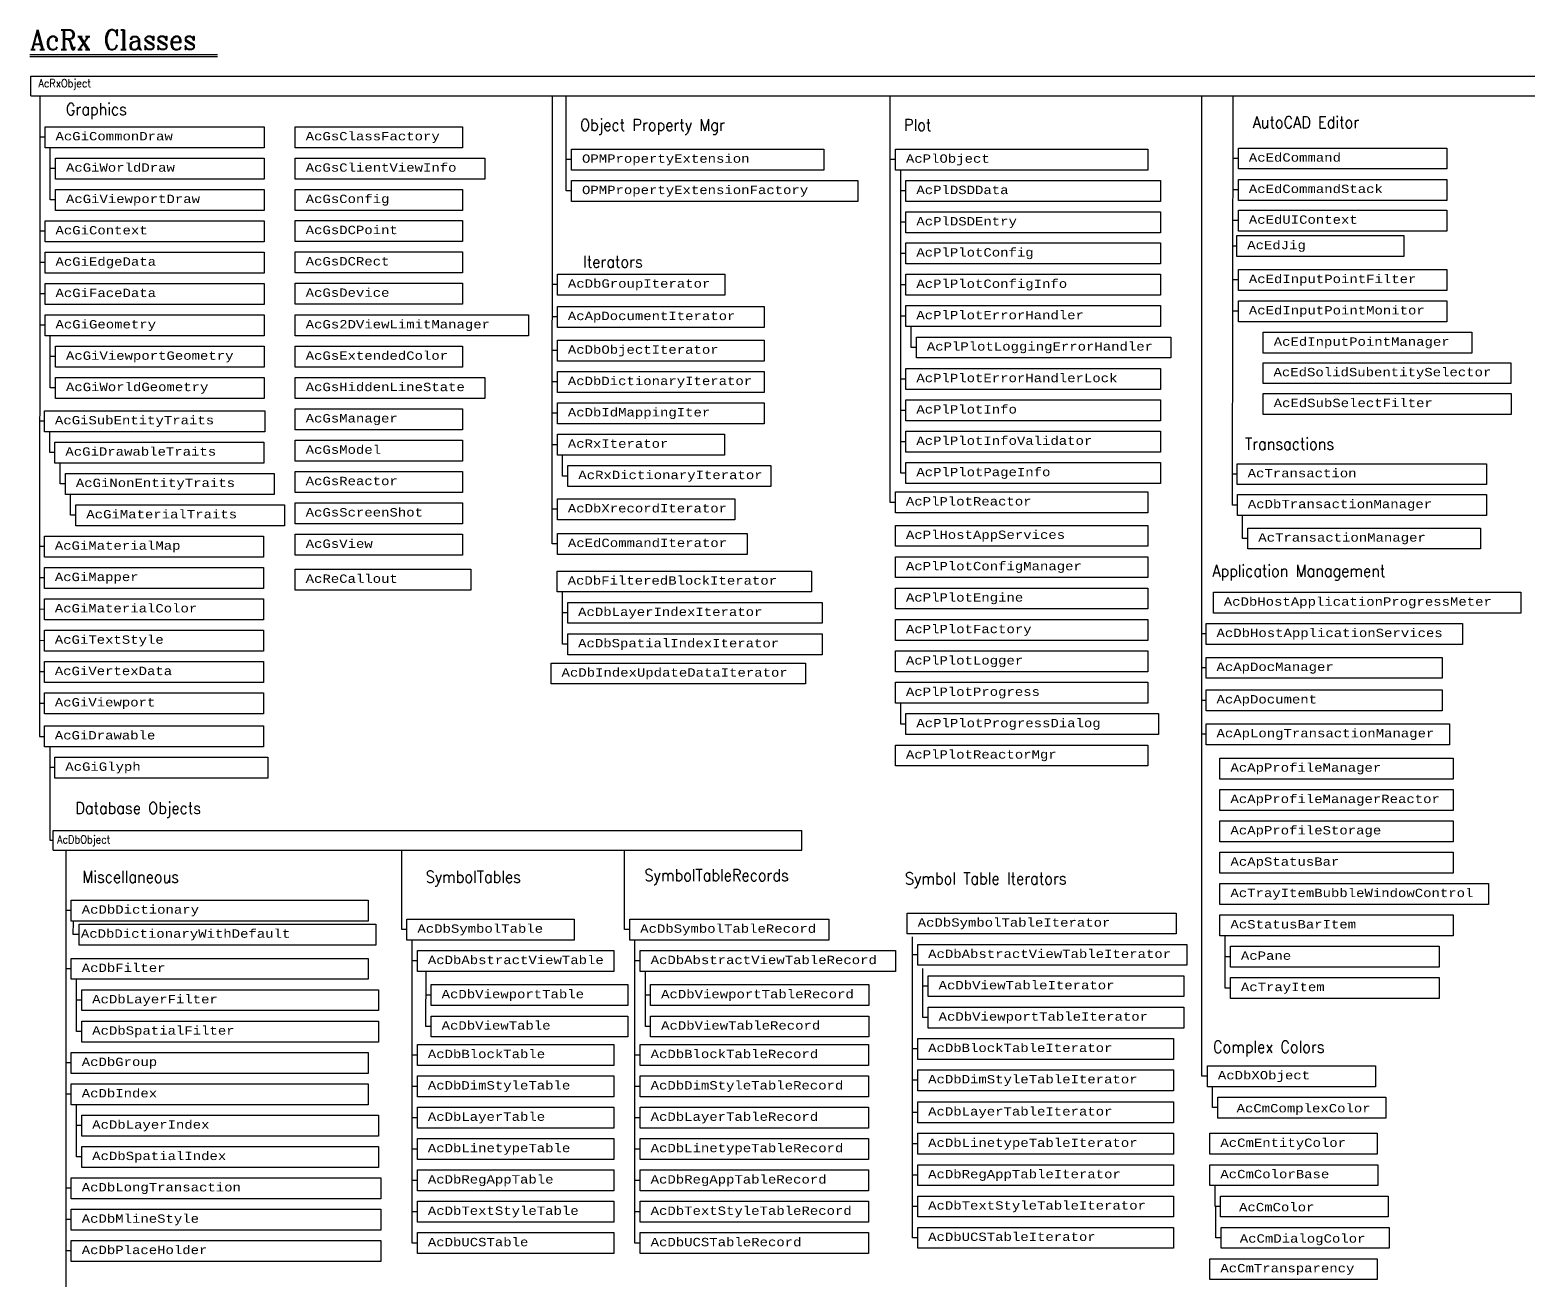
# Model space of a CAD drawing. Extents: x -49 to 153, y -248 to 71.
# Drawn here: x -48.6 to 23.1, y 11.4 to 71.3 of the extents above; entities that cross this region are included whole.
import ezdxf

# ---------------------------------------------------------------- set-up
doc = ezdxf.new("R2010")
doc.units = 0
doc.header["$MEASUREMENT"] = 0
doc.layers.get('0').update_dxf_attribs({"linetype": 'CONTINUOUS'})
doc.layers.add('JUNK', color=7, linetype='CONTINUOUS')
doc.styles.add('MINE', font='')
doc.styles.add('ROMANC', font='romanc.shx', dxfattribs={"width": 0.9})
doc.styles.add('ROMANS', font='romans', dxfattribs={"width": 0.9})
doc.styles.get("Standard").update_dxf_attribs({"font": 'TIMES.TTF'})
doc.styles.get('MINE').set_extended_font_data('Swis721 LtEx BT')

msp = doc.modelspace()

# ---------------------------------------------------------------- linework, layer by layer
for p, q in [((-48.618, 70.086), (-39.642, 70.086)), ((-48.618, 69.992), (-39.642, 69.992)), ((-48.577, 68.116), (-48.577, 69.058)), ((-48.577, 69.058), (64.284, 69.052)), ((-48.577, 68.116), (-48.295, 68.116)), ((-48.295, 68.116), (64.284, 68.111)), ((-48.146, 68.116), (-48.158, 37.46)), ((-23.627, 46.67), (-23.623, 68.095)), ((-22.954, 63.557), (-22.954, 68.115)), ((-9.381, 68.116), (-9.381, 68.116)), ((-9.381, 68.116), (-9.381, 68.116)), ((-7.455, 48.655), (-7.455, 68.115)), ((7.459, 21.195), (7.459, 68.114)), ((8.923, 48.527), (8.949, 68.113)), ((-47.896, 66.129), (-48.146, 66.129)), ((-47.646, 63.129), (-47.646, 65.629)), ((-47.396, 64.629), (-47.646, 64.629)), ((-22.704, 65.057), (-22.954, 65.057)), ((-7.205, 65.057), (-7.455, 65.057)), ((-6.956, 50.057), (-6.955, 64.562)), ((9.202, 65.11), (8.945, 65.11)), ((-47.396, 63.129), (-47.646, 63.129)), ((-22.704, 63.557), (-22.954, 63.557)), ((-6.705, 63.557), (-6.955, 63.557)), ((9.202, 63.608), (8.943, 63.608)), ((-6.705, 62.057), (-6.955, 62.057)), ((9.202, 62.137), (8.941, 62.137)), ((-47.896, 61.629), (-48.146, 61.629)), ((-6.705, 60.569), (-6.955, 60.569)), ((9.125, 60.92), (8.939, 60.923)), ((-47.896, 60.129), (-48.146, 60.129)), ((-23.378, 59.079), (-23.628, 59.079)), ((-6.705, 59.069), (-6.955, 59.069)), ((9.202, 59.298), (8.937, 59.298)), ((-47.896, 58.629), (-48.146, 58.629)), ((-23.381, 57.528), (-23.631, 57.528)), ((-6.705, 57.569), (-6.955, 57.569)), ((9.202, 57.798), (8.934, 57.798)), ((-47.896, 57.129), (-48.146, 57.129)), ((-47.646, 54.129), (-47.646, 56.629)), ((-23.381, 55.917), (-23.631, 55.917)), ((-47.396, 55.629), (-47.646, 55.629)), ((-6.705, 54.557), (-6.955, 54.557)), ((-47.396, 54.129), (-47.646, 54.129)), ((-23.381, 54.417), (-23.631, 54.417)), ((-6.705, 53.057), (-6.955, 53.057)), ((-47.922, 52.539), (-48.148, 52.535)), ((-23.381, 52.917), (-23.631, 52.917)), ((-47.672, 51.039), (-47.672, 52.039)), ((-47.422, 51.039), (-47.672, 51.039)), ((-23.381, 51.417), (-23.631, 51.417)), ((-23.131, 49.917), (-23.131, 50.917)), ((-6.705, 51.557), (-6.955, 51.557)), ((-47.172, 49.539), (-47.172, 50.539)), ((-46.922, 49.539), (-47.172, 49.539)), ((-22.881, 49.917), (-23.131, 49.917)), ((-6.705, 50.057), (-6.956, 50.057)), ((9.146, 50.004), (8.926, 50.004)), ((-46.672, 48.039), (-46.672, 49.039)), ((-46.422, 48.039), (-46.672, 48.039)), ((-23.381, 48.324), (-23.631, 48.324)), ((-7.205, 48.655), (-7.455, 48.655)), ((9.154, 48.527), (8.923, 48.527)), ((9.404, 46.927), (9.404, 48.027)), ((-23.378, 46.667), (-23.628, 46.667)), ((9.654, 46.927), (9.404, 46.927)), ((-47.928, 46.539), (-48.157, 46.537)), ((-47.928, 45.039), (-48.157, 45.04)), ((-23.14, 41.868), (-23.14, 44.373)), ((-47.928, 43.539), (-48.157, 43.537)), ((-22.89, 43.368), (-23.14, 43.368)), ((7.655, 42.359), (7.459, 42.359)), ((-47.928, 42.039), (-48.157, 42.037)), ((-22.89, 41.868), (-23.14, 41.868)), ((-47.928, 40.539), (-48.157, 40.54)), ((7.655, 40.736), (7.459, 40.736)), ((-47.928, 39.039), (-48.157, 39.038)), ((-6.955, 38.045), (-6.955, 39.045)), ((7.655, 39.182), (7.459, 39.182)), ((-6.705, 38.045), (-6.955, 38.045)), ((-48.157, 37.457), (-47.928, 37.457)), ((7.655, 37.56), (7.459, 37.56)), ((-47.651, 32.479), (-47.652, 36.961)), ((-47.428, 35.961), (-47.678, 35.961)), ((-47.505, 32.479), (-47.651, 32.479)), ((-47.505, 32.949), (-11.682, 32.949)), ((-47.505, 32.008), (-47.505, 32.949)), ((-11.682, 32.008), (-11.682, 32.949)), ((-47.505, 32.008), (-11.682, 32.008)), ((-46.89, 0.397), (-46.878, 31.976)), ((-31.045, 32.008), (-30.763, 32.008)), ((-30.829, 28.21), (-30.829, 32.008)), ((-20.169, 28.21), (-20.169, 32.008)), ((-46.64, 29.123), (-46.884, 29.123)), ((-46.547, 27.971), (-46.539, 28.585)), ((-46.262, 27.971), (-46.547, 27.971)), ((-30.579, 28.21), (-30.829, 28.21)), ((-19.919, 28.21), (-20.169, 28.21)), ((-30.329, 13.21), (-30.329, 27.71)), ((-19.682, 13.21), (-19.669, 27.71)), ((-6.392, 13.463), (-6.392, 27.863)), ((-30.079, 26.71), (-30.329, 26.71)), ((-19.419, 26.71), (-19.669, 26.71)), ((-6.142, 27.003), (-6.392, 27.003)), ((-46.64, 26.333), (-46.89, 26.333)), ((-46.39, 23.333), (-46.39, 25.833)), ((-29.669, 23.577), (-29.668, 26.214)), ((-19.169, 23.577), (-19.169, 26.21)), ((-5.892, 24.003), (-5.892, 26.352)), ((-5.642, 25.503), (-5.892, 25.503)), ((-46.14, 24.833), (-46.39, 24.833)), ((-29.419, 25.077), (-29.669, 25.077)), ((-18.919, 25.077), (-19.169, 25.077)), ((-5.642, 24.003), (-5.892, 24.003)), ((-46.14, 23.333), (-46.39, 23.333)), ((-29.419, 23.577), (-29.669, 23.577)), ((-18.919, 23.577), (-19.169, 23.577)), ((-6.142, 22.503), (-6.392, 22.503)), ((-46.64, 21.833), (-46.89, 21.833)), ((-30.079, 22.21), (-30.329, 22.21)), ((-19.419, 22.21), (-19.669, 22.21)), ((-6.142, 21.003), (-6.392, 21.003)), ((7.721, 21.195), (7.459, 21.195)), ((-46.64, 20.333), (-46.89, 20.333)), ((-30.079, 20.71), (-30.329, 20.71)), ((-19.419, 20.71), (-19.669, 20.71)), ((7.971, 19.695), (7.971, 20.695)), ((-46.39, 17.333), (-46.39, 19.833)), ((-6.142, 19.463), (-6.392, 19.463)), ((8.221, 19.695), (7.971, 19.695)), ((-46.14, 18.833), (-46.39, 18.833)), ((-30.079, 19.21), (-30.329, 19.21)), ((-19.419, 19.21), (-19.669, 19.21)), ((-6.142, 17.963), (-6.392, 17.963)), ((-46.14, 17.333), (-46.39, 17.333)), ((-30.079, 17.71), (-30.329, 17.71)), ((-19.419, 17.71), (-19.669, 17.71)), ((-46.64, 15.833), (-46.89, 15.833)), ((-30.079, 16.21), (-30.329, 16.21)), ((-19.419, 16.21), (-19.669, 16.21)), ((-6.142, 16.463), (-6.392, 16.463)), ((8.09, 14.963), (8.09, 15.963)), ((-30.079, 14.71), (-30.329, 14.71)), ((-19.419, 14.71), (-19.669, 14.71)), ((-6.142, 14.963), (-6.392, 14.963)), ((8.34, 14.963), (8.09, 14.963)), ((8.125, 13.463), (8.125, 14.963)), ((-46.64, 14.333), (-46.89, 14.333)), ((-30.079, 13.21), (-30.329, 13.21)), ((-19.419, 13.21), (-19.669, 13.21)), ((-6.142, 13.463), (-6.392, 13.463)), ((8.375, 13.463), (8.125, 13.463)), ((-46.64, 12.833), (-46.89, 12.833))]:
    msp.add_line(p, q)
at = {"color": 42}
for p, q in [((9.452, 63.108), (9.452, 63.108)), ((-6.455, 56.069), (-6.455, 57.069)), ((-6.205, 56.069), (-6.455, 56.069)), ((8.572, 25.416), (8.572, 27.916)), ((8.822, 26.916), (8.572, 26.916)), ((8.822, 25.416), (8.572, 25.416))]:
    msp.add_line(p, q, dxfattribs=at)
for points in [[(-47.896, 66.629), (-37.406, 66.629), (-37.406, 65.629), (-47.896, 65.629)], [(-47.396, 65.129), (-37.407, 65.129), (-37.407, 64.129), (-47.396, 64.129)], [(-47.396, 63.629), (-37.407, 63.629), (-37.407, 62.629), (-47.396, 62.629)], [(-47.896, 62.129), (-37.406, 62.129), (-37.406, 61.129), (-47.896, 61.129)], [(-47.896, 60.629), (-37.406, 60.629), (-37.406, 59.629), (-47.896, 59.629)], [(-23.378, 59.579), (-15.378, 59.579), (-15.378, 58.579), (-23.378, 58.579)], [(-47.896, 59.129), (-37.406, 59.129), (-37.406, 58.129), (-47.896, 58.129)], [(-47.896, 57.629), (-37.406, 57.629), (-37.406, 56.629), (-47.896, 56.629)], [(-47.396, 56.129), (-37.413, 56.129), (-37.413, 55.129), (-47.396, 55.129)], [(-23.381, 56.417), (-13.491, 56.417), (-13.491, 55.417), (-23.381, 55.417)], [(-47.396, 54.629), (-37.413, 54.629), (-37.413, 53.629), (-47.396, 53.629)], [(-23.381, 54.917), (-13.491, 54.917), (-13.491, 53.917), (-23.381, 53.917)], [(-23.381, 53.417), (-13.491, 53.417), (-13.491, 52.417), (-23.381, 52.417)], [(-47.922, 53.039), (-37.385, 53.039), (-37.385, 52.039), (-47.922, 52.039)], [(-23.381, 51.917), (-15.381, 51.917), (-15.381, 50.917), (-23.381, 50.917)], [(-47.422, 51.539), (-37.433, 51.539), (-37.433, 50.539), (-47.422, 50.539)], [(-22.881, 50.417), (-13.174, 50.417), (-13.174, 49.417), (-22.881, 49.417)], [(9.146, 50.504), (21.068, 50.504), (21.068, 49.504), (9.146, 49.504)], [(-46.922, 50.039), (-36.933, 50.039), (-36.933, 49.039), (-46.922, 49.039)], [(-23.381, 48.824), (-14.893, 48.824), (-14.893, 47.824), (-23.381, 47.824)], [(9.154, 49.027), (21.075, 49.027), (21.075, 48.027), (9.154, 48.027)], [(-46.422, 48.539), (-36.433, 48.539), (-36.433, 47.539), (-46.422, 47.539)], [(9.654, 47.427), (20.783, 47.427), (20.783, 46.427), (9.654, 46.427)], [(-47.928, 47.039), (-37.439, 47.039), (-37.439, 46.039), (-47.928, 46.039)], [(-47.928, 45.539), (-37.439, 45.539), (-37.439, 44.539), (-47.928, 44.539)], [(-23.39, 45.368), (-11.216, 45.368), (-11.216, 44.368), (-23.39, 44.368)], [(-47.928, 44.039), (-37.439, 44.039), (-37.439, 43.039), (-47.928, 43.039)], [(-22.89, 43.868), (-10.716, 43.868), (-10.716, 42.868), (-22.89, 42.868)], [(8.004, 44.359), (22.709, 44.359), (22.709, 43.359), (8.004, 43.359)], [(-47.928, 42.539), (-37.439, 42.539), (-37.439, 41.539), (-47.928, 41.539)], [(-22.89, 42.368), (-10.716, 42.368), (-10.716, 41.368), (-22.89, 41.368)], [(7.655, 42.859), (19.919, 42.859), (19.919, 41.859), (7.655, 41.859)], [(-47.928, 41.039), (-37.439, 41.039), (-37.439, 40.039), (-47.928, 40.039)], [(-23.683, 40.966), (-11.508, 40.966), (-11.508, 39.966), (-23.683, 39.966)], [(-47.928, 39.539), (-37.439, 39.539), (-37.439, 38.539), (-47.928, 38.539)], [(-47.928, 37.961), (-37.439, 37.961), (-37.439, 36.961), (-47.928, 36.961)], [(-47.428, 36.461), (-37.239, 36.461), (-37.239, 35.461), (-47.428, 35.461)], [(-46.64, 29.623), (-32.442, 29.623), (-32.442, 28.623), (-46.64, 28.623)], [(-30.579, 28.71), (-22.579, 28.71), (-22.579, 27.71), (-30.579, 27.71)], [(-19.919, 28.71), (-10.395, 28.71), (-10.395, 27.71), (-19.919, 27.71)], [(-6.642, 29.003), (6.229, 29.003), (6.229, 28.003), (-6.642, 28.003)], [(-46.262, 28.471), (-32.063, 28.471), (-32.063, 27.471), (-46.262, 27.471)], [(-6.142, 27.503), (6.729, 27.503), (6.729, 26.503), (-6.142, 26.503)], [(-46.64, 26.833), (-32.442, 26.833), (-32.442, 25.833), (-46.64, 25.833)], [(-30.079, 27.21), (-20.676, 27.21), (-20.676, 26.21), (-30.079, 26.21)], [(-19.419, 27.21), (-7.211, 27.21), (-7.211, 26.21), (-19.419, 26.21)], [(-5.642, 26.003), (6.596, 26.003), (6.596, 25.003), (-5.642, 25.003)], [(-46.14, 25.333), (-31.942, 25.333), (-31.942, 24.333), (-46.14, 24.333)], [(-29.419, 25.577), (-20.017, 25.577), (-20.017, 24.577), (-29.419, 24.577)], [(-18.919, 25.577), (-8.481, 25.577), (-8.481, 24.577), (-18.919, 24.577)], [(-5.642, 24.503), (6.596, 24.503), (6.596, 23.503), (-5.642, 23.503)], [(-46.14, 23.833), (-31.942, 23.833), (-31.942, 22.833), (-46.14, 22.833)], [(-29.419, 24.077), (-20.017, 24.077), (-20.017, 23.077), (-29.419, 23.077)], [(-18.919, 24.077), (-8.481, 24.077), (-8.481, 23.077), (-18.919, 23.077)], [(-6.142, 23.003), (6.096, 23.003), (6.096, 22.003), (-6.142, 22.003)], [(-46.64, 22.333), (-32.442, 22.333), (-32.442, 21.333), (-46.64, 21.333)], [(-30.079, 22.71), (-20.676, 22.71), (-20.676, 21.71), (-30.079, 21.71)], [(-19.419, 22.71), (-8.493, 22.71), (-8.493, 21.71), (-19.419, 21.71)], [(7.721, 21.695), (15.756, 21.695), (15.756, 20.695), (7.721, 20.695)], [(-46.64, 20.833), (-32.442, 20.833), (-32.442, 19.833), (-46.64, 19.833)], [(-30.079, 21.21), (-20.676, 21.21), (-20.676, 20.21), (-30.079, 20.21)], [(-19.419, 21.21), (-8.493, 21.21), (-8.493, 20.21), (-19.419, 20.21)], [(-6.142, 21.503), (6.096, 21.503), (6.096, 20.503), (-6.142, 20.503)], [(8.221, 20.195), (16.256, 20.195), (16.256, 19.195), (8.221, 19.195)], [(-30.079, 19.71), (-20.676, 19.71), (-20.676, 18.71), (-30.079, 18.71)], [(-19.419, 19.71), (-8.493, 19.71), (-8.493, 18.71), (-19.419, 18.71)], [(-6.142, 19.963), (6.096, 19.963), (6.096, 18.963), (-6.142, 18.963)], [(-46.14, 19.333), (-31.942, 19.333), (-31.942, 18.333), (-46.14, 18.333)], [(-30.079, 18.21), (-20.676, 18.21), (-20.676, 17.21), (-30.079, 17.21)], [(-19.419, 18.21), (-8.493, 18.21), (-8.493, 17.21), (-19.419, 17.21)], [(-6.142, 18.463), (6.096, 18.463), (6.096, 17.463), (-6.142, 17.463)], [(7.84, 18.463), (15.84, 18.463), (15.84, 17.463), (7.84, 17.463)], [(-46.14, 17.833), (-31.942, 17.833), (-31.942, 16.833), (-46.14, 16.833)], [(-30.079, 16.71), (-20.676, 16.71), (-20.676, 15.71), (-30.079, 15.71)], [(-19.419, 16.71), (-8.493, 16.71), (-8.493, 15.71), (-19.419, 15.71)], [(-6.142, 16.963), (6.096, 16.963), (6.096, 15.963), (-6.142, 15.963)], [(7.84, 16.963), (15.875, 16.963), (15.875, 15.963), (7.84, 15.963)], [(-46.64, 16.333), (-31.832, 16.333), (-31.832, 15.333), (-46.64, 15.333)], [(-30.079, 15.21), (-20.676, 15.21), (-20.676, 14.21), (-30.079, 14.21)], [(-19.419, 15.21), (-8.493, 15.21), (-8.493, 14.21), (-19.419, 14.21)], [(-6.142, 15.463), (6.096, 15.463), (6.096, 14.463), (-6.142, 14.463)], [(-46.64, 14.833), (-31.832, 14.833), (-31.832, 13.833), (-46.64, 13.833)], [(-30.079, 13.71), (-20.676, 13.71), (-20.676, 12.71), (-30.079, 12.71)], [(-19.419, 13.71), (-8.493, 13.71), (-8.493, 12.71), (-19.419, 12.71)], [(-6.142, 13.963), (6.096, 13.963), (6.096, 12.963), (-6.142, 12.963)], [(-46.64, 13.333), (-31.832, 13.333), (-31.832, 12.333), (-46.64, 12.333)], [(7.84, 12.463), (15.84, 12.463), (15.84, 11.463), (7.84, 11.463)]]:
    msp.add_lwpolyline(points, close=True)
for points in [[(-35.925, 66.629), (-27.925, 66.629), (-27.925, 65.629), (-35.925, 65.629)], [(-22.704, 65.557), (-10.626, 65.557), (-10.626, 64.557), (-22.704, 64.557)], [(-7.205, 65.557), (4.872, 65.557), (4.872, 64.557), (-7.205, 64.557)], [(9.202, 65.61), (19.173, 65.61), (19.173, 64.61), (9.202, 64.61)], [(-35.925, 65.129), (-26.85, 65.129), (-26.85, 64.129), (-35.925, 64.129)], [(-22.704, 64.057), (-9.005, 64.054), (-9.005, 63.06), (-22.704, 63.057)], [(-6.705, 64.057), (5.469, 64.057), (5.469, 63.057), (-6.705, 63.057)], [(9.202, 64.108), (19.173, 64.108), (19.173, 63.108), (9.202, 63.108)], [(-35.925, 63.629), (-27.925, 63.629), (-27.925, 62.629), (-35.925, 62.629)], [(-6.705, 62.557), (5.469, 62.557), (5.469, 61.557), (-6.705, 61.557)], [(9.202, 62.637), (19.173, 62.637), (19.173, 61.637), (9.202, 61.637)], [(-35.925, 62.142), (-27.925, 62.142), (-27.925, 61.142), (-35.925, 61.142)], [(-6.705, 61.069), (5.469, 61.069), (5.469, 60.069), (-6.705, 60.069)], [(9.125, 61.42), (17.125, 61.42), (17.125, 60.42), (9.125, 60.42)], [(-35.925, 60.642), (-27.925, 60.642), (-27.925, 59.642), (-35.925, 59.642)], [(-6.705, 59.569), (5.469, 59.569), (5.469, 58.569), (-6.705, 58.569)], [(9.202, 59.798), (19.173, 59.798), (19.173, 58.798), (9.202, 58.798)], [(-35.925, 59.142), (-27.925, 59.142), (-27.925, 58.142), (-35.925, 58.142)], [(-6.705, 58.069), (5.469, 58.069), (5.469, 57.069), (-6.705, 57.069)], [(9.202, 58.298), (19.173, 58.298), (19.173, 57.298), (9.202, 57.298)], [(-35.925, 57.629), (-24.762, 57.629), (-24.762, 56.629), (-35.925, 56.629)], [(-23.381, 58.028), (-13.491, 58.028), (-13.491, 57.028), (-23.381, 57.028)], [(10.393, 56.798), (20.364, 56.798), (20.364, 55.798), (10.393, 55.798)], [(-35.925, 56.129), (-27.925, 56.129), (-27.925, 55.129), (-35.925, 55.129)], [(-6.205, 56.569), (5.969, 56.569), (5.969, 55.569), (-6.205, 55.569)], [(10.383, 55.34), (22.242, 55.34), (22.242, 54.34), (10.383, 54.34)], [(-35.925, 54.629), (-26.85, 54.629), (-26.85, 53.629), (-35.925, 53.629)], [(-6.705, 55.057), (5.469, 55.057), (5.469, 54.057), (-6.705, 54.057)], [(10.391, 53.863), (22.249, 53.863), (22.249, 52.863), (10.391, 52.863)], [(-35.925, 53.129), (-27.925, 53.129), (-27.925, 52.129), (-35.925, 52.129)], [(-6.705, 53.557), (5.469, 53.557), (5.469, 52.557), (-6.705, 52.557)], [(-35.925, 51.629), (-27.925, 51.629), (-27.925, 50.629), (-35.925, 50.629)], [(-6.705, 52.057), (5.469, 52.057), (5.469, 51.057), (-6.705, 51.057)], [(-6.705, 50.557), (5.469, 50.557), (5.469, 49.557), (-6.705, 49.557)], [(-35.925, 50.129), (-27.925, 50.129), (-27.925, 49.129), (-35.925, 49.129)], [(-7.205, 49.155), (4.872, 49.153), (4.872, 48.158), (-7.205, 48.155)], [(-35.925, 48.629), (-27.925, 48.629), (-27.925, 47.629), (-35.925, 47.629)], [(-7.205, 47.557), (4.872, 47.557), (4.872, 46.557), (-7.205, 46.557)], [(-35.925, 47.129), (-27.925, 47.129), (-27.925, 46.129), (-35.925, 46.129)], [(-23.378, 47.167), (-14.303, 47.167), (-14.303, 46.167), (-23.378, 46.167)], [(-7.205, 46.057), (4.872, 46.057), (4.872, 45.057), (-7.205, 45.057)], [(-35.925, 45.455), (-27.527, 45.455), (-27.527, 44.455), (-35.925, 44.455)], [(-7.205, 44.557), (4.872, 44.557), (4.872, 43.557), (-7.205, 43.557)], [(-7.205, 43.045), (4.872, 43.045), (4.872, 42.045), (-7.205, 42.045)], [(-7.205, 41.545), (4.872, 41.545), (4.872, 40.545), (-7.205, 40.545)], [(7.655, 41.236), (18.957, 41.236), (18.957, 40.236), (7.655, 40.236)], [(-7.205, 40.045), (4.872, 40.045), (4.872, 39.045), (-7.205, 39.045)], [(7.655, 39.682), (18.957, 39.682), (18.957, 38.682), (7.655, 38.682)], [(-6.705, 38.545), (5.372, 38.545), (5.372, 37.545), (-6.705, 37.545)], [(7.655, 38.06), (19.302, 38.059), (19.309, 37.059), (7.655, 37.06)], [(-7.205, 37.045), (4.872, 37.045), (4.872, 36.045), (-7.205, 36.045)], [(8.322, 36.416), (19.485, 36.416), (19.485, 35.416), (8.322, 35.416)], [(8.322, 34.916), (19.485, 34.916), (19.485, 33.916), (8.322, 33.916)], [(8.322, 33.416), (19.485, 33.416), (19.485, 32.416), (8.322, 32.416)], [(8.322, 31.916), (19.485, 31.916), (19.485, 30.916), (8.322, 30.916)], [(8.322, 30.416), (21.177, 30.416), (21.177, 29.416), (8.322, 29.416)], [(8.322, 28.916), (19.485, 28.916), (19.485, 27.916), (8.322, 27.916)], [(8.822, 27.416), (18.811, 27.416), (18.811, 26.416), (8.822, 26.416)], [(8.822, 25.916), (18.811, 25.916), (18.811, 24.916), (8.822, 24.916)], [(8.375, 13.963), (16.41, 13.963), (16.41, 12.963), (8.375, 12.963)]]:
    msp.add_lwpolyline(points, close=True, dxfattribs=at)
at = {"color": 7}
msp.add_lwpolyline([(8.34, 15.463), (16.375, 15.463), (16.375, 14.463), (8.34, 14.463)], close=True, dxfattribs=at)

# ---------------------------------------------------------------- texts
at = {"width": 0.9}
for s, height, style, p in [('AcRxObject', 0.3765, 'ROMANS', (-48.21, 68.526)), ('Database Objects', 0.56469, 'ROMANC', (-46.447, 33.747)), ('AcDbObject', 0.3765, 'ROMANS', (-47.316, 32.337))]:
    msp.add_text(s, height=height, dxfattribs=dict(at, style=style)).set_placement(p)
at = {"color": 1, "style": 'ROMANC', "width": 0.9}
for s, height, p in [('Graphics', 0.5647, (-46.901, 67.187)), ('Object Property Mgr', 0.56469, (-22.296, 66.435)), ('Plot', 0.5647, (-6.798, 66.435)), ('AutoCAD Editor', 0.56469, (9.883, 66.563)), ('Iterators', 0.5647, (-22.149, 59.891)), ('Transactions', 0.56469, (9.514, 51.174)), ('Application Management', 0.56469, (7.956, 45.098)), ('Miscellaneous', 0.56469, (-46.107, 30.455)), ('SymbolTables', 0.56469, (-29.68, 30.455)), ('SymbolTableRecords', 0.56469, (-19.214, 30.532)), ('Symbol Table Iterators', 0.56469, (-6.752, 30.377)), ('Complex Colors', 0.56469, (7.987, 22.321))]:
    msp.add_text(s, height=height, dxfattribs=at).set_placement(p)
at = {"char_height": 0.4, "attachment_point": 1, "style": 'MINE'}
for s, insert in [('\\fCourier New|b0|i0|c0|p49;AcGiCommonDraw', (-47.396, 66.379)), ('\\fCourier New|b0|i0|c0|p49;AcGiWorldDraw', (-46.896, 64.879))]:
    msp.add_mtext(s, dxfattribs=dict(at, insert=insert))
at = {"color": 42, "char_height": 0.4, "attachment_point": 1}
for s, insert in [('\\fCourier New|b0|i0|c0|p49;AcGsClassFactory', (-35.425, 66.379)), ('{\\fCourier New|b0|i0|c0|p49;OPMPropertyExtension}', (-22.204, 65.307)), ('{\\fCourier New|b0|i0|c0|p49;AcPlObject}', (-6.705, 65.307)), ('{\\fCourier New|b0|i0|c0|p49;AcEdCommand}', (9.702, 65.36)), ('\\fCourier New|b0|i0|c0|p49;AcGsClientViewInfo', (-35.425, 64.879)), ('{\\fCourier New|b0|i0|c0|p49;OPMPropertyExtensionFactory}', (-22.204, 63.807)), ('{\\fCourier New|b0|i0|c0|p49;AcPlDSDData}', (-6.205, 63.807)), ('\\fCourier New|b0|i0|c0|p49;AcEdCommandStack', (9.702, 63.858)), ('\\fCourier New|b0|i0|c0|p49;AcGsConfig', (-35.425, 63.379)), ('{\\fCourier New|b0|i0|c0|p49;AcEdUIContext}', (9.702, 62.387)), ('\\fCourier New|b0|i0|c0|p49;AcGsDCPoint', (-35.425, 61.892)), ('{\\fCourier New|b0|i0|c0|p49;AcPlDSDEntry}', (-6.205, 62.307)), ('\\fCourier New|b0|i0|c0|p49;AcEdJig', (9.625, 61.17)), ('\\fCourier New|b0|i0|c0|p49;AcGsDCRect', (-35.425, 60.392)), ('{\\fCourier New|b0|i0|c0|p49;AcPlPlotConfig}', (-6.205, 60.819)), ('\\fCourier New|b0|i0|c0|p49;AcEdInputPointFilter', (9.702, 59.548)), ('\\fCourier New|b0|i0|c0|p49;AcGsDevice', (-35.425, 58.892)), ('{\\fCourier New|b0|i0|c0|p49;AcPlPlotConfigInfo}', (-6.205, 59.319)), ('\\fCourier New|b0|i0|c0|p49;AcEdInputPointMonitor', (9.702, 58.048)), ('\\fCourier New|b0|i0|c0|p49;AcGs2DViewLimitManager', (-35.425, 57.379)), ('\\fCourier New|b0|i0|c0|p49;AcApDocumentIterator', (-22.881, 57.778)), ('{\\fCourier New|b0|i0|c0|p49;AcPlPlotErrorHandler}', (-6.205, 57.819)), ('{\\fCourier New|b0|i0|c0|p49;AcGsExtendedColor}', (-35.425, 55.879)), ('{\\fCourier New|b0|i0|c0|p49;AcPlPlotLoggingErrorHandler}', (-5.705, 56.319)), ('\\fCourier New|b0|i0|c0|p49;AcEdInputPointManager ', (10.893, 56.548)), ('{\\fCourier New|b0|i0|c0|p49;AcPlPlotErrorHandlerLock}', (-6.205, 54.807)), ('\\fCourier New|b0|i0|c0|p49;AcEdSolidSubentitySelector', (10.883, 55.09)), ('{\\fCourier New|b0|i0|c0|p49;AcGsHiddenLineState}', (-35.425, 54.379)), ('{\\fCourier New|b0|i0|c0|p49;AcPlPlotInfo}', (-6.205, 53.307)), ('{\\fCourier New|b0|i0|c0|p49;AcEdSubSelectFilter}', (10.891, 53.613)), ('\\fCourier New|b0|i0|c0|p49;AcGsManager', (-35.425, 52.879)), ('{\\fCourier New|b0|i0|c0|p49;AcPlPlotInfoValidator}', (-6.205, 51.807)), ('\\fCourier New|b0|i0|c0|p49;AcGsModel', (-35.425, 51.379)), ('{\\fCourier New|b0|i0|c0|p49;AcPlPlotPageInfo}', (-6.205, 50.307)), ('\\fCourier New|b0|i0|c0|p49;AcGsReactor', (-35.425, 49.879)), ('{\\fCourier New|b0|i0|c0|p49;AcPlPlotReactor}', (-6.705, 48.905)), ('{\\fCourier New|b0|i0|c0|p49;AcGsScreenShot}', (-35.425, 48.379)), ('{\\fCourier New|b0|i0|c0|p49;AcPlHostAppServices}', (-6.705, 47.307)), ('\\fCourier New|b0|i0|c0|p49;AcGsView', (-35.425, 46.879)), ('\\fCourier New|b0|i0|c0|p49;AcEdCommandIterator', (-22.878, 46.917)), ('\\fCourier New|b0|i0|c0|p49;AcReCallout', (-35.425, 45.205)), ('{\\fCourier New|b0|i0|c0|p49;AcPlPlotConfigManager}', (-6.705, 45.807)), ('{\\fCourier New|b0|i0|c0|p49;AcPlPlotEngine}', (-6.705, 44.307)), ('{\\fCourier New|b0|i0|c0|p49;AcPlPlotFactory}', (-6.705, 42.795)), ('{\\fCourier New|b0|i0|c0|p49;AcPlPlotLogger}', (-6.705, 41.295)), ('\\fCourier New|b0|i0|c0|p49;AcApDocManager', (8.155, 40.986)), ('{\\fCourier New|b0|i0|c0|p49;AcPlPlotProgress}', (-6.705, 39.795)), ('\\fCourier New|b0|i0|c0|p49;AcApDocument', (8.155, 39.432)), ('{\\fCourier New|b0|i0|c0|p49;AcPlPlotProgressDialog}', (-6.205, 38.295)), ('\\fCourier New|b0|i0|c0|p49;AcApLongTransactionManager', (8.155, 37.81)), ('{\\fCourier New|b0|i0|c0|p49;AcPlPlotReactorMgr}', (-6.705, 36.795)), ('\\fCourier New|b0|i0|c0|p49;AcApProfileManager', (8.822, 36.166)), ('\\fCourier New|b0|i0|c0|p49;AcApProfileManagerReactor', (8.822, 34.666)), ('{\\fCourier New|b0|i0|c0|p49;AcApProfileStorage}', (8.822, 33.166)), ('{\\fCourier New|b0|i0|c0|p49;AcApStatusBar}', (8.822, 31.666)), ('{\\fCourier New|b0|i0|c0|p49;AcTrayItemBubbleWindowControl}', (8.822, 30.166)), ('{\\fCourier New|b0|i0|c0|p49;AcStatusBarItem}', (8.822, 28.666)), ('{\\fCourier New|b0|i0|c0|p49;AcPane}', (9.322, 27.166)), ('{\\fCourier New|b0|i0|c0|p49;AcTrayItem}', (9.322, 25.666)), ('{\\fCourier New|b0|i0|c0|p49;AcCmDialogColor}', (9.27, 13.633))]:
    msp.add_mtext(s, dxfattribs=dict(at, insert=insert))
at = {"char_height": 0.4, "attachment_point": 1}
for s, insert in [('{\\fCourier New|b0|i0|c0|p49;AcGiViewportDraw}', (-46.896, 63.379)), ('\\fCourier New|b0|i0|c0|p49;AcGiContext', (-47.396, 61.879)), ('\\fCourier New|b0|i0|c0|p49;AcGiEdgeData', (-47.396, 60.379)), ('\\fCourier New|b0|i0|c0|p49;AcGiFaceData', (-47.396, 58.879)), ('\\fCourier New|b0|i0|c0|p49;AcDbGroupIterator', (-22.878, 59.329)), ('\\fCourier New|b0|i0|c0|p49;AcGiGeometry', (-47.396, 57.379)), ('\\fCourier New|b0|i0|c0|p49;AcGiViewportGeometry', (-46.896, 55.879)), ('\\fCourier New|b0|i0|c0|p49;AcDbObjectIterator', (-22.881, 56.167)), ('\\fCourier New|b0|i0|c0|p49;AcDbDictionaryIterator', (-22.881, 54.667)), ('\\fCourier New|b0|i0|c0|p49;AcGiWorldGeometry', (-46.896, 54.379)), ('\\fCourier New|b0|i0|c0|p49;AcDbIdMappingIter', (-22.881, 53.167)), ('\\fCourier New|b0|i0|c0|p49;AcGiSubEntityTraits', (-47.422, 52.789)), ('\\fCourier New|b0|i0|c0|p49;AcRxIterator', (-22.881, 51.667)), ('\\fCourier New|b0|i0|c0|p49;AcGiDrawableTraits', (-46.922, 51.289)), ('\\fCourier New|b0|i0|c0|p49;AcRxDictionaryIterator', (-22.381, 50.167)), ('{\\fCourier New|b0|i0|c0|p49;AcTransaction}', (9.646, 50.254)), ('{\\fCourier New|b0|i0|c0|p49;AcGiNonEntityTraits}', (-46.422, 49.789)), ('\\fCourier New|b0|i0|c0|p49;AcDbTransactionManager', (9.654, 48.777)), ('{\\fCourier New|b0|i0|c0|p49;AcGiMaterialTraits}', (-45.922, 48.289)), ('\\fCourier New|b0|i0|c0|p49;AcDbXrecordIterator', (-22.881, 48.574)), ('{\\fCourier New|b0|i0|c0|p49;AcGiMaterialMap}', (-47.428, 46.789)), ('\\fCourier New|b0|i0|c0|p49;AcTransactionManager', (10.154, 47.177)), ('{\\fCourier New|b0|i0|c0|p49;AcGiMapper}', (-47.428, 45.289)), ('\\fCourier New|b0|i0|c0|p49;', (-43.373, 45.416)), ('\\fCourier New|b0|i0|c0|p49;AcDbFilteredBlockIterator', (-22.89, 45.118)), ('{\\fCourier New|b0|i0|c0|p49;AcGiMaterialColor}', (-47.428, 43.789)), ('\\fCourier New|b0|i0|c0|p49;AcDbHostApplicationProgressMeter', (8.504, 44.109)), ('\\fCourier New|b0|i0|c0|p49;AcDbLayerIndexIterator', (-22.39, 43.618)), ('\\fCourier New|b0|i0|c0|p49;AcGiTextStyle', (-47.428, 42.289)), ('\\fCourier New|b0|i0|c0|p49;AcDbHostApplicationServices', (8.155, 42.609)), ('\\fCourier New|b0|i0|c0|p49;AcDbSpatialIndexIterator', (-22.39, 42.118)), ('\\fCourier New|b0|i0|c0|p49;AcGiVertexData', (-47.428, 40.789)), ('\\fCourier New|b0|i0|c0|p49;AcDbIndexUpdateDataIterator', (-23.183, 40.716)), ('\\fCourier New|b0|i0|c0|p49;AcGiViewport', (-47.428, 39.289)), ('\\fCourier New|b0|i0|c0|p49;AcGiDrawable', (-47.428, 37.711)), ('\\fCourier New|b0|i0|c0|p49;AcGiGlyph', (-46.928, 36.211)), ('\\fCourier New|b0|i0|c0|p49;AcDbDictionary', (-46.14, 29.373)), ('\\fCourier New|b0|i0|c0|p49;AcDbSymbolTableIterator', (-6.142, 28.753)), ('\\fCourier New|b0|i0|c0|p49;AcDbDictionaryWithDefault', (-46.18, 28.221)), ('\\fCourier New|b0|i0|c0|p49;AcDbSymbolTable', (-30.079, 28.46)), ('\\fCourier New|b0|i0|c0|p49;AcDbSymbolTableRecord', (-19.419, 28.46)), ('\\fCourier New|b0|i0|c0|p49;', (-43.373, 27.416)), ('\\fCourier New|b0|i0|c0|p49;AcDbAbstractViewTableIterator', (-5.642, 27.253)), ('\\fCourier New|b0|i0|c0|p49;AcDbFilter', (-46.14, 26.583)), ('\\fCourier New|b0|i0|c0|p49;AcDbAbstractViewTable', (-29.579, 26.96)), ('\\fCourier New|b0|i0|c0|p49;AcDbAbstractViewTableRecord', (-18.919, 26.96)), ('\\fCourier New|b0|i0|c0|p49;AcDbLayerFilter', (-45.64, 25.083)), ('\\fCourier New|b0|i0|c0|p49;AcDbViewportTable', (-28.919, 25.327)), ('\\fCourier New|b0|i0|c0|p49;AcDbViewportTableRecord', (-18.419, 25.327)), ('\\fCourier New|b0|i0|c0|p49;AcDbViewTableIterator', (-5.142, 25.753)), ('\\fCourier New|b0|i0|c0|p49;AcDbViewTable', (-28.919, 23.827)), ('\\fCourier New|b0|i0|c0|p49;AcDbViewTableRecord', (-18.419, 23.827)), ('\\fCourier New|b0|i0|c0|p49;AcDbViewportTableIterator', (-5.142, 24.253)), ('\\fCourier New|b0|i0|c0|p49;AcDbSpatialFilter', (-45.64, 23.583)), ('\\fCourier New|b0|i0|c0|p49;', (-43.373, 22.916)), ('\\fCourier New|b0|i0|c0|p49;AcDbBlockTable', (-29.579, 22.46)), ('\\fCourier New|b0|i0|c0|p49;AcDbBlockTableRecord', (-18.919, 22.46)), ('\\fCourier New|b0|i0|c0|p49;AcDbBlockTableIterator', (-5.642, 22.753)), ('\\fCourier New|b0|i0|c0|p49;AcDbGroup', (-46.14, 22.083)), ('\\fCourier New|b0|i0|c0|p49;AcDbDimStyleTable', (-29.579, 20.96)), ('\\fCourier New|b0|i0|c0|p49;AcDbDimStyleTableRecord', (-18.919, 20.96)), ('\\fCourier New|b0|i0|c0|p49;AcDbDimStyleTableIterator', (-5.642, 21.253)), ('\\fCourier New|b0|i0|c0|p49;AcDbXObject', (8.221, 21.445)), ('\\fCourier New|b0|i0|c0|p49;AcDbIndex', (-46.14, 20.583)), ('\\fCourier New|b0|i0|c0|p49;AcDbLayerTable', (-29.579, 19.46)), ('\\fCourier New|b0|i0|c0|p49;AcDbLayerTableRecord', (-18.919, 19.46)), ('\\fCourier New|b0|i0|c0|p49;AcDbLayerTableIterator', (-5.642, 19.713)), ('\\fCourier New|b0|i0|c0|p49;AcCmComplexColor', (9.116, 19.865)), ('\\fCourier New|b0|i0|c0|p49;AcDbLayerIndex', (-45.64, 19.083)), ('\\fCourier New|b0|i0|c0|p49;AcDbLinetypeTable', (-29.579, 17.96)), ('\\fCourier New|b0|i0|c0|p49;AcDbLinetypeTableRecord', (-18.919, 17.96)), ('\\fCourier New|b0|i0|c0|p49;AcDbLinetypeTableIterator', (-5.642, 18.213)), ('\\fCourier New|b0|i0|c0|p49;AcCmEntityColor', (8.34, 18.213)), ('\\fCourier New|b0|i0|c0|p49;AcDbSpatialIndex', (-45.64, 17.583)), ('\\fCourier New|b0|i0|c0|p49;AcDbRegAppTable', (-29.579, 16.46)), ('\\fCourier New|b0|i0|c0|p49;AcDbRegAppTableRecord', (-18.919, 16.46)), ('\\fCourier New|b0|i0|c0|p49;AcDbRegAppTableIterator', (-5.642, 16.713)), ('{\\fCourier New|b0|i0|c0|p49;AcCmColorBase}', (8.34, 16.713)), ('\\fCourier New|b0|i0|c0|p49;AcDbLongTransaction', (-46.14, 16.083)), ('\\fCourier New|b0|i0|c0|p49;AcDbTextStyleTableIterator', (-5.642, 15.213)), ('\\fCourier New|b0|i0|c0|p49;AcDbMlineStyle', (-46.14, 14.583)), ('\\fCourier New|b0|i0|c0|p49;AcDbTextStyleTable', (-29.579, 14.96)), ('\\fCourier New|b0|i0|c0|p49;AcDbTextStyleTableRecord', (-18.919, 14.96)), ('\\fCourier New|b0|i0|c0|p49;AcDbUCSTableIterator', (-5.642, 13.713)), ('\\fCourier New|b0|i0|c0|p49;AcDbPlaceHolder', (-46.14, 13.083)), ('\\fCourier New|b0|i0|c0|p49;AcDbUCSTable', (-29.579, 13.46)), ('\\fCourier New|b0|i0|c0|p49;AcDbUCSTableRecord', (-18.919, 13.46)), ('{\\fCourier New|b0|i0|c0|p49;AcCmTransparency}', (8.34, 12.213))]:
    msp.add_mtext(s, dxfattribs=dict(at, insert=insert))
at = {"color": 7, "insert": (9.235, 15.133), "char_height": 0.4, "attachment_point": 1}
msp.add_mtext('{\\fCourier New|b0|i0|c0|p49;AcCmColor}', dxfattribs=at)
at = {"layer": 'JUNK', "style": 'ROMANC', "width": 0.9}
msp.add_text('AcRx Classes', height=0.94115, dxfattribs=at).set_placement((-48.618, 70.321))

doc.saveas('drawing.dxf')
